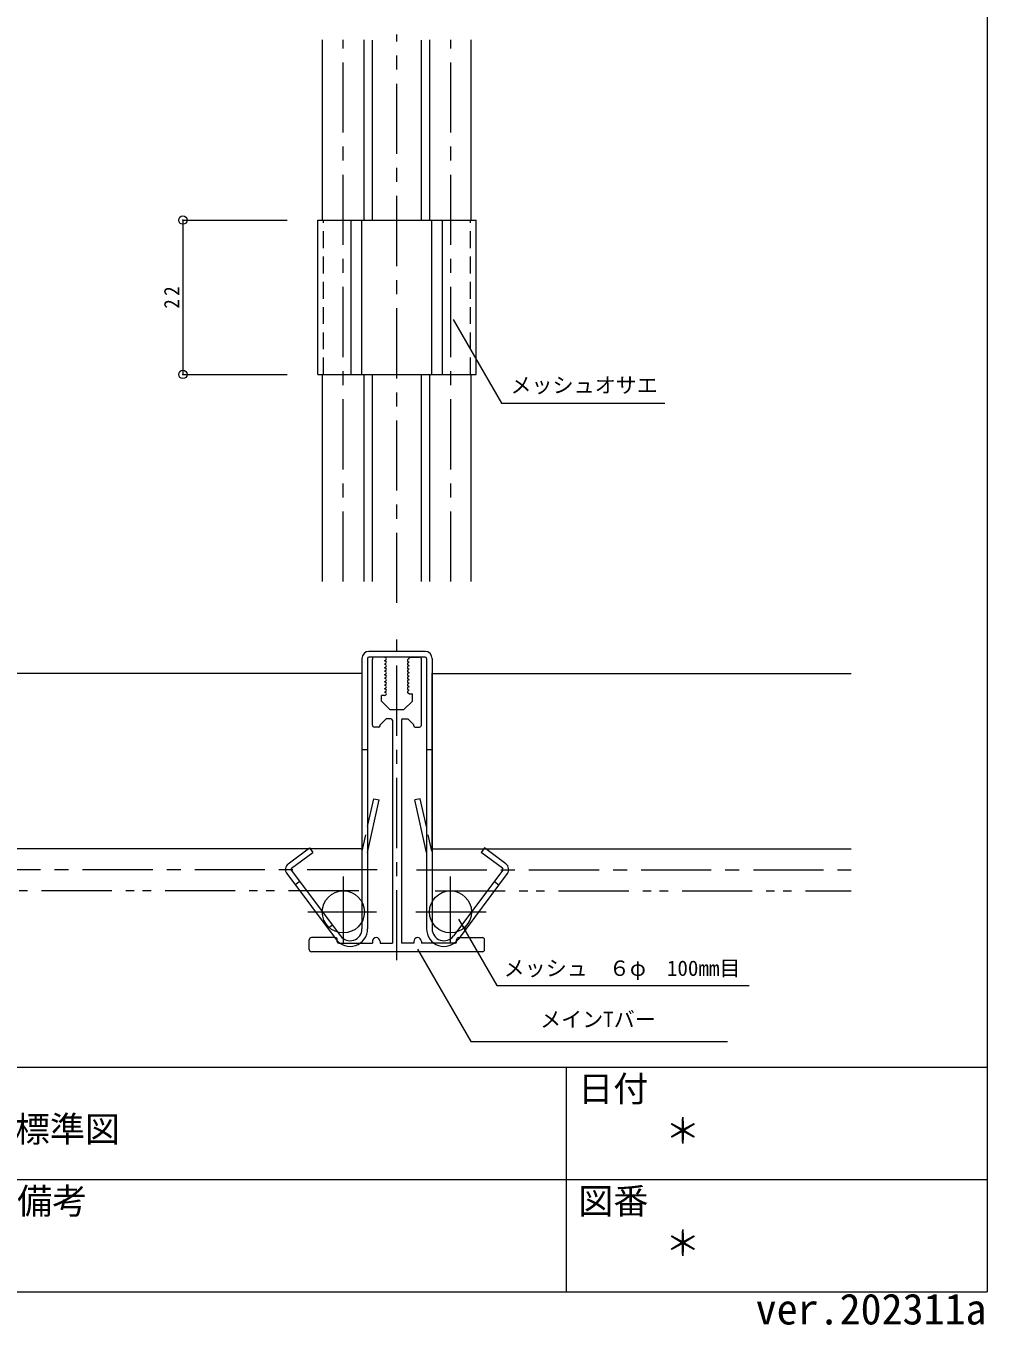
# Model space of a CAD drawing. Units: millimetres on the paper, enlarged 40 times, with parts at other scales. Extents: x -7707 to 7893, y -5335 to 5359.
# Drawn here: x 5153 to 7893, y -5335 to -1632 of the extents above; entities that cross this region are included whole.
import ezdxf
from ezdxf.enums import TextEntityAlignment as Align

# ---------------------------------------------------------------- set-up
doc = ezdxf.new("R2010")
doc.units = ezdxf.units.MM
doc.header["$LTSCALE"] = 40
doc.header["$PDMODE"] = 32
doc.header["$PDSIZE"] = 24
for name, pattern in [('CHAIN1', [8, 5, -1, 1, -1]), ('DASHED1', [1.8, 1.2, -0.6]), ('DOUBLE_CHAIN1', [8.8, 5, -1, 0.6, -0.6, 0.6, -1])]:
    doc.linetypes.add(name, pattern=pattern)
for name, color, linetype, lineweight in [('0-0_中心線', 4, 'CHAIN1', 9), ('0-2_メイン・クロス', 3, 'Continuous', 18), ('0-5_寸法', 4, 'Continuous', 9), ('0-6_文字', 7, 'Continuous', 18), ('0-B_補強金具・金具・', 3, 'Continuous', 18), ('0-D_パネル', 4, 'Continuous', 9), ('F-3_メインクロス', 7, 'Continuous', 18), ('F-6_文字', 7, 'Continuous', 18)]:
    doc.layers.add(name, color=color, linetype=linetype, lineweight=lineweight)
doc.styles.add('ＭＳ ゴシック', font='')
doc.styles.get('ＭＳ ゴシック').set_extended_font_data('MS Gothic')

msp = doc.modelspace()

# ---------------------------------------------------------------- linework, layer by layer
at = {"layer": '0-0_中心線'}
for p, q in [((6210.56, -3276.86), (6210.56, -1656.95)), ((6057.15, -3216.28), (6057.15, -1671.82)), ((6363.97, -3216.28), (6363.97, -1671.82)), ((6210.56, -4295.79), (6210.56, -3381.48)), ((6154.27, -4037.72), (4915.67, -4037.72)), ((6057.9, -4245.34), (6057.9, -4056.49)), ((6266.85, -4037.72), (7505.45, -4037.72)), ((6363.22, -4245.34), (6363.22, -4056.49)), ((5956.77, -4157.72), (6152.24, -4157.72)), ((6264.89, -4157.72), (6470.3, -4157.72))]:
    msp.add_line(p, q, dxfattribs=at)
at = {"layer": '0-2_メイン・クロス'}
for p, q in [((6140.56, -2185.73), (6140.56, -1673.25)), ((6280.56, -2185.73), (6280.56, -1673.25)), ((6140.56, -3216.28), (6140.56, -2625.73)), ((6280.56, -3216.28), (6280.56, -2625.73)), ((6140.56, -3625.15), (6140.56, -3437.15)), ((6175.56, -3431.15), (6146.56, -3431.15)), ((6175.56, -3431.15), (6178.38, -3432.58)), ((6175.56, -3441.15), (6178.38, -3439.71)), ((6175.56, -3441.15), (6178.38, -3442.58)), ((6245.56, -3436.15), (6242.74, -3437.58)), ((6245.56, -3431.15), (6274.56, -3431.15)), ((6245.56, -3431.15), (6274.56, -3431.15)), ((6245.56, -3436.15), (6245.56, -3431.15)), ((6280.56, -3625.15), (6280.56, -3437.15)), ((6175.56, -3451.15), (6178.38, -3449.71)), ((6175.56, -3451.15), (6178.38, -3452.58)), ((6175.56, -3461.15), (6178.38, -3459.71)), ((6175.56, -3461.15), (6178.38, -3462.58)), ((6175.56, -3471.15), (6178.38, -3469.71)), ((6175.56, -3471.15), (6178.38, -3472.58)), ((6175.56, -3481.15), (6178.38, -3479.71)), ((6245.56, -3446.15), (6242.74, -3444.71)), ((6245.56, -3446.15), (6242.74, -3447.58)), ((6245.56, -3456.15), (6242.74, -3454.71)), ((6245.56, -3456.15), (6242.74, -3457.58)), ((6245.56, -3466.15), (6242.74, -3464.71)), ((6245.56, -3466.15), (6242.74, -3467.58)), ((6245.56, -3476.15), (6242.74, -3474.71)), ((6245.56, -3476.15), (6242.74, -3477.58)), ((6175.56, -3481.15), (6178.38, -3482.58)), ((6175.56, -3491.15), (6178.38, -3489.71)), ((6175.56, -3491.15), (6178.38, -3492.58)), ((6175.56, -3501.15), (6178.38, -3499.71)), ((6175.56, -3501.15), (6178.38, -3502.58)), ((6175.56, -3511.15), (6178.38, -3509.71)), ((6175.56, -3511.15), (6178.38, -3512.58)), ((6245.56, -3486.15), (6242.74, -3484.71)), ((6245.56, -3486.15), (6242.74, -3487.58)), ((6245.56, -3496.15), (6242.74, -3494.71)), ((6245.56, -3496.15), (6242.74, -3497.58)), ((6245.56, -3506.15), (6242.74, -3504.71)), ((6245.56, -3506.15), (6242.74, -3507.58)), ((6245.56, -3516.15), (6242.74, -3514.71)), ((6245.56, -3516.15), (6242.74, -3517.58)), ((6166.56, -3557.15), (6166.56, -3541.15)), ((6175.56, -3541.15), (6166.56, -3541.15)), ((6175.56, -3521.15), (6178.38, -3519.71)), ((6175.56, -3521.15), (6178.38, -3522.58)), ((6175.56, -3531.15), (6178.38, -3529.71)), ((6175.56, -3531.15), (6178.38, -3532.58)), ((6175.56, -3541.15), (6178.38, -3539.71)), ((6245.56, -3526.15), (6242.74, -3524.71)), ((6245.56, -3526.15), (6242.74, -3527.58)), ((6245.56, -3536.15), (6242.74, -3534.71)), ((6245.56, -3536.15), (6254.56, -3536.15)), ((6254.56, -3557.15), (6254.56, -3536.15)), ((6166.56, -3557.15), (6190.56, -3581.15)), ((6190.56, -3581.15), (6230.56, -3581.15)), ((6254.56, -3557.15), (6230.56, -3581.15)), ((6162.56, -3624.15), (6179.56, -3607.15)), ((6162.56, -3627.15), (6162.56, -3624.15)), ((6193.56, -3607.15), (6179.56, -3607.15)), ((6197.56, -3611.15), (6197.56, -4247.15)), ((6223.56, -3611.15), (6223.56, -4247.15)), ((6227.56, -3607.15), (6241.56, -3607.15)), ((6258.56, -3624.15), (6241.56, -3607.15)), ((6258.56, -3627.15), (6258.56, -3624.15)), ((6158.56, -3631.15), (6146.56, -3631.15)), ((6262.56, -3631.15), (6274.56, -3631.15)), ((5960.56, -4265.15), (5960.56, -4237.15)), ((6034.56, -4231.15), (5966.56, -4231.15)), ((6040.56, -4243.15), (6040.56, -4237.15)), ((6044.56, -4247.15), (6140.56, -4247.15)), ((6140.56, -4242.15), (6140.56, -4247.15)), ((6162.56, -4242.15), (6162.56, -4247.15)), ((6162.56, -4247.15), (6197.56, -4247.15)), ((6258.56, -4247.15), (6223.56, -4247.15)), ((6258.56, -4242.15), (6258.56, -4247.15)), ((6280.56, -4242.15), (6280.56, -4247.15)), ((6376.56, -4247.15), (6280.56, -4247.15)), ((6380.56, -4243.15), (6380.56, -4237.15)), ((6386.56, -4231.15), (6454.56, -4231.15)), ((6460.56, -4265.15), (6460.56, -4237.15)), ((6454.56, -4271.15), (5966.56, -4271.15))]:
    msp.add_line(p, q, dxfattribs=at)
for centre, radius, start, end in [((6146.56, -3437.15), 6, 90, 180), ((6176.56, -3436.15), 4, 297.01889, 62.98111), ((6176.56, -3446.15), 4, 297.01889, 62.98111), ((6244.56, -3441.15), 4, 117.01889, 242.98111), ((6274.56, -3437.15), 6, 0, 90), ((6176.56, -3456.15), 4, 297.01889, 62.98111), ((6176.56, -3466.15), 4, 297.01889, 62.98111), ((6176.56, -3476.15), 4, 297.01889, 62.98111), ((6244.56, -3451.15), 4, 117.01889, 242.98111), ((6244.56, -3461.15), 4, 117.01889, 242.98111), ((6244.56, -3471.15), 4, 117.01889, 242.98111), ((6244.56, -3481.15), 4, 117.01889, 242.98111), ((6176.56, -3486.15), 4, 297.01889, 62.98111), ((6176.56, -3496.15), 4, 297.01889, 62.98111), ((6176.56, -3506.15), 4, 297.01889, 62.98111), ((6176.56, -3516.15), 4, 297.01889, 62.98111), ((6244.56, -3491.15), 4, 117.01889, 242.98111), ((6244.56, -3501.15), 4, 117.01889, 242.98111), ((6244.56, -3511.15), 4, 117.01889, 242.98111), ((6244.56, -3521.15), 4, 117.01889, 242.98111), ((6176.56, -3526.15), 4, 297.01889, 62.98111), ((6176.56, -3536.15), 4, 297.01889, 62.98111), ((6244.56, -3531.15), 4, 117.01889, 242.98111), ((6146.56, -3625.15), 6, 180, 270), ((6158.56, -3627.15), 4, 270, 0), ((6193.56, -3611.15), 4, 0, 90), ((6227.56, -3611.15), 4, 90, 180), ((6262.56, -3627.15), 4, 180, 270), ((6274.56, -3625.15), 6, 270, 0), ((5966.56, -4237.15), 6, 90, 180), ((6034.56, -4237.15), 6, 0, 90), ((6044.56, -4243.15), 4, 180, 270), ((6151.56, -4242.15), 11, 0, 180), ((6269.56, -4242.15), 11, 0, 180), ((6376.56, -4243.15), 4, 270, 0), ((6386.56, -4237.15), 6, 90, 180), ((6454.56, -4237.15), 6, 0, 90), ((5966.56, -4265.15), 6, 180, 270), ((6454.56, -4265.15), 6, 270, 0)]:
    msp.add_arc(centre, radius, start, end, dxfattribs=at)
at = {"layer": '0-5_寸法'}
for p, q in [((5600.28, -2185.73), (5600.28, -2625.73)), ((5600.28, -2185.73), (5897.25, -2185.73)), ((5600.28, -2625.73), (5897.25, -2625.73))]:
    msp.add_line(p, q, dxfattribs=at)
at = {"layer": '0-5_寸法', "color": 7}
for p in [(5600.28, -2185.73), (5600.28, -2625.73)]:
    msp.add_point(p, dxfattribs=at)
at = {"layer": '0-6_文字'}
for p, q in [((6370.87, -2468.74), (6508.51, -2707.15)), ((6508.51, -2707.15), (6974.17, -2707.15))]:
    msp.add_line(p, q, dxfattribs=at)
for points in [[(6386.56, -4178.1), (6495.76, -4367.25), (7215.01, -4367.25)], [(6269.41, -4263.57), (6421.37, -4526.77), (7153.63, -4526.77)]]:
    msp.add_lwpolyline(points, dxfattribs=at)
at = {"layer": '0-B_補強金具・金具・'}
for p, q in [((5984.91, -2625.73), (5984.91, -2185.73)), ((5984.91, -2185.73), (6436.21, -2185.73)), ((6080.2, -2625.73), (6080.2, -2185.73)), ((6110.56, -2625.73), (6110.56, -2185.73)), ((6310.56, -2625.73), (6310.56, -2185.73)), ((6340.92, -2625.73), (6340.92, -2185.73)), ((6436.21, -2625.73), (6436.21, -2185.73)), ((5984.91, -2625.73), (6436.21, -2625.73)), ((6110.95, -3435.15), (6110.95, -4205.95)), ((6126.95, -3435.15), (6126.95, -4205.95)), ((6290.95, -3415.15), (6130.95, -3415.15)), ((6290.95, -3431.15), (6130.95, -3431.15)), ((6294.95, -3435.15), (6294.95, -4205.95)), ((6310.95, -3435.15), (6310.95, -4205.95)), ((6110.95, -3477.72), (6110.95, -3977.72)), ((6310.17, -3477.72), (6310.17, -3977.72)), ((6126.95, -3914.28), (6144.56, -3835.15)), ((6126.95, -3987.95), (6160.17, -3838.62)), ((6144.56, -3835.15), (6160.17, -3838.62)), ((6277.34, -3835.15), (6261.72, -3838.62)), ((6294.95, -3987.95), (6261.72, -3838.62)), ((6294.95, -3914.28), (6277.34, -3835.15)), ((5900.55, -4020.75), (5961.35, -3975.15)), ((5910.15, -4033.55), (5970.95, -3987.95)), ((5961.35, -3975.15), (5970.95, -3987.95)), ((6511.75, -4033.55), (6450.95, -3987.95)), ((5896.55, -4048.75), (6036.95, -4235.95)), ((5909.35, -4039.15), (6049.75, -4226.35)), ((6512.55, -4039.15), (6372.15, -4226.35)), ((6525.35, -4048.75), (6384.95, -4235.95))]:
    msp.add_line(p, q, dxfattribs=at)
at = {"layer": '0-B_補強金具・金具・', "linetype": 'DASHED1'}
for p, q in [((6000.91, -2625.73), (6000.91, -2185.73)), ((6420.21, -2625.73), (6420.21, -2185.73)), ((6110.95, -3695.15), (6126.95, -3695.15)), ((6294.95, -3695.15), (6310.95, -3695.15)), ((6111.33, -3984.47), (6126.95, -3914.28)), ((6310.56, -3984.47), (6294.95, -3914.28)), ((5933.35, -4071.15), (5920.55, -4080.75)), ((6488.55, -4071.15), (6501.35, -4080.75)), ((6026.65, -4195.55), (6013.85, -4205.15)), ((6395.25, -4195.55), (6408.05, -4205.15))]:
    msp.add_line(p, q, dxfattribs=at)
at = {"layer": '0-B_補強金具・金具・'}
msp.add_lwpolyline([(6521.35, -4020.75), (6460.55, -3975.15), (6450.95, -3987.95)], dxfattribs=at)
for centre, radius, start, end in [((6130.95, -3435.15), 20, 90, 180), ((6130.95, -3435.15), 4, 90, 180), ((6290.95, -3435.15), 20, 0, 90), ((6290.95, -3435.15), 4, 0, 90), ((5912.55, -4036.75), 20, 126.8699, 216.8699), ((5912.55, -4036.75), 4, 126.8699, 216.8699), ((6509.35, -4036.75), 4, 323.1301, 53.1301), ((6509.35, -4036.75), 20, 323.1301, 53.1301), ((6076.95, -4205.95), 50, 216.8699, 0), ((6076.95, -4205.95), 34, 216.8699, 0), ((6344.95, -4205.95), 50, 180, 323.1301), ((6344.95, -4205.95), 34, 180, 323.1301)]:
    msp.add_arc(centre, radius, start, end, dxfattribs=at)
at = {"layer": '0-D_パネル'}
for p, q in [((5998.82, -2185.73), (5998.82, -1671.82)), ((6117.15, -2185.73), (6117.15, -1671.82)), ((6303.97, -2185.73), (6303.97, -1671.82)), ((6422.3, -2185.73), (6422.3, -1671.82)), ((5998.82, -3216.28), (5998.82, -2625.73)), ((6117.15, -3216.28), (6117.15, -2625.73)), ((6303.97, -3216.28), (6303.97, -2625.73)), ((6422.3, -3216.28), (6422.3, -2625.73))]:
    msp.add_line(p, q, dxfattribs=at)
at = {"layer": '0-D_パネル', "color": 7, "lineweight": 18}
for p, q in [((6112.04, -3477.72), (4915.67, -3477.72)), ((6309.08, -3477.72), (7505.45, -3477.72)), ((6310.17, -3977.72), (7505.45, -3977.72))]:
    msp.add_line(p, q, dxfattribs=at)
at = {"layer": '0-D_パネル', "linetype": 'DOUBLE_CHAIN1'}
for p, q in [((6101.52, -4097.72), (4915.67, -4097.72)), ((6319.6, -4097.72), (7505.45, -4097.72))]:
    msp.add_line(p, q, dxfattribs=at)
at = {"layer": '0-D_パネル', "color": 7, "lineweight": 18}
msp.add_lwpolyline([(6110.95, -3977.72), (6089.39, -3977.72), (4915.67, -3977.72)], dxfattribs=at)
at = {"layer": '0-D_パネル'}
for centre in [(6057.9, -4157.72), (6363.22, -4157.72)]:
    msp.add_circle(centre, 60, dxfattribs=at)
at = {"layer": 'F-3_メインクロス', "color": 3}
for p, q in [((7893.18, 5359.48), (7893.18, -5240.52)), ((-7706.82, -4600.52), (7893.18, -4600.52)), ((-7706.82, -5240.52), (7893.18, -5240.52))]:
    msp.add_line(p, q, dxfattribs=at)
at = {"layer": 'F-3_メインクロス'}
for p, q in [((6693.18, -4600.52), (6693.18, -5240.52)), ((493.18, -4920.52), (7893.18, -4920.52))]:
    msp.add_line(p, q, dxfattribs=at)

# ---------------------------------------------------------------- texts
at = {"layer": '0-5_寸法', "color": 7, "insert": (5590.28, -2438.23), "char_height": 43.99, "attachment_point": 7, "rotation": 90, "style": 'ＭＳ ゴシック'}
msp.add_mtext('\\T1.36;\\W0.9;22', dxfattribs=at)
at = {"layer": '0-6_文字', "style": 'ＭＳ ゴシック'}
for s, p in [('メッシュオサエ', (6534.37, -2691.37)), ('メッシュ\u3000６φ\u3000100mm目', (6514.96, -4353.39)), ('メインTバー', (6618.84, -4499.3))]:
    msp.add_text(s, height=43.99, dxfattribs=at).set_placement(p, align=Align.BOTTOM_LEFT)
at = {"layer": 'F-6_文字', "style": 'ＭＳ ゴシック'}
for s, height, p in [('日付', 73.31, (6727.7, -4720.52)), ('クロス天井_耐震Ｐｏｗｅｒ\u3000ｅクロス標準図', 73.31, (3371.33, -4835.61)), ('＊', 73.31, (6975.7, -4840.52)), ('備考', 73.31, (5127.7, -5040.52)), ('図番', 73.31, (6727.7, -5040.52)), ('＊', 73.31, (6975.7, -5160.52)), ('ver.202311a', 87.98, (7233.38, -5360.19))]:
    msp.add_text(s, height=height, dxfattribs=at).set_placement(p, align=Align.BOTTOM_LEFT)

doc.saveas('drawing.dxf')
